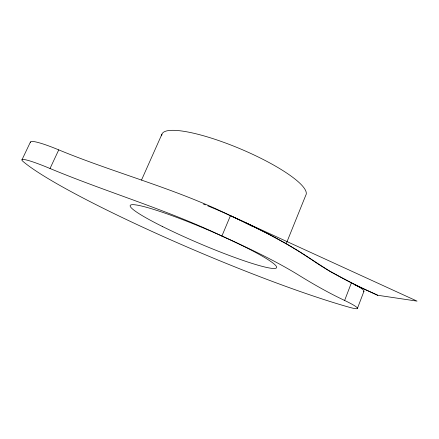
<?xml version="1.0" encoding="UTF-8"?>
<svg xmlns="http://www.w3.org/2000/svg" width="439" height="439" viewBox="0 0 439 439"><rect width="100%" height="100%" fill="white"/><g stroke="black" fill="none" stroke-linecap="round" stroke-linejoin="round"><path stroke-width="0.66" d="M357.39 308.496L363.876 291.485M344.626 300.452C328.174 292.698 312.387 283.654 296.956 274.051C272.932 259.515 247.415 247.662 221.893 236.05C166.233 209.441 106.864 192.178 50.024 168.505A40.097 3.742 24.3 0 0 23.344 161.711A206.571 21.341 23 0 0 165.064 237.334A206.571 21.341 23 0 0 349.543 307.333A37.03 3.21 22 0 0 344.626 300.452L351.414 282.815L329.557 271.077L299.277 251.585L286.557 243.886L269.266 234.464L245.412 222.661M286.157 243.854L305.753 195.344A78.164 16.836 22.9 0 0 237.697 147.756A78.164 16.836 22.9 0 0 161.706 135.832M221.893 236.05L230.442 215.686C175.271 188.457 115.419 173.306 58.744 149.875A39.927 4.829 24.6 0 0 30.412 142.488M141.501 180.089L161.909 134.219M50.024 168.505L58.744 149.875M21.95 159.851L30.412 142.066M377.683 295.255L417.05 301.121L230.442 215.686C260.009 229.158 289.202 243.788 315.844 262.517C335.292 275.489 356.479 285.542 377.683 295.255L354.059 284.527M203.476 204.124A79.179 10.196 23 0 1 205.331 204.87M207.801 205.875A79.179 10.196 23 0 1 252.282 226.304M351.414 282.815A36.881 4.143 21.7 0 1 363.541 291.726M162.249 226.409A79.525 7.907 23 0 0 276.444 267.894A79.525 7.907 23 0 0 171.446 215.445A79.525 7.907 23 0 0 162.249 226.409"/></g></svg>
